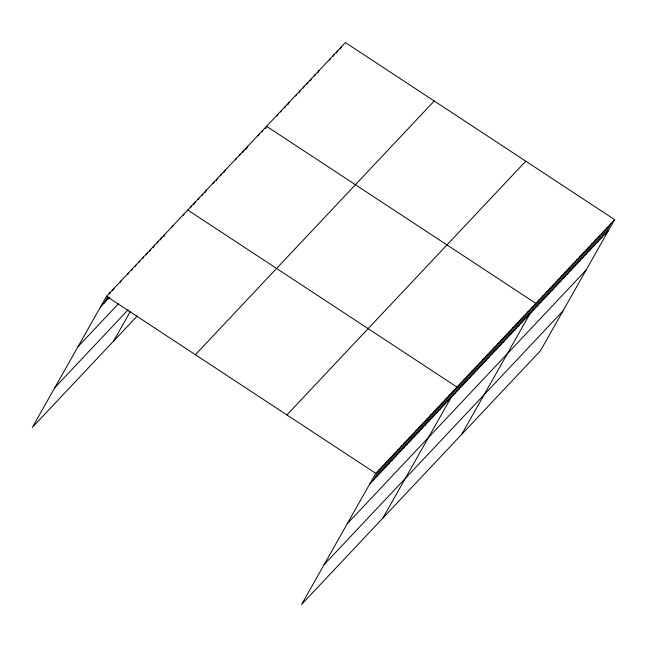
<?xml version="1.0" encoding="UTF-8"?>
<svg xmlns="http://www.w3.org/2000/svg" width="647" height="647" viewBox="0 0 647 647"><rect width="100%" height="100%" fill="white"/><g stroke="black" fill="none" stroke-linecap="round" stroke-linejoin="round"><path stroke-width="0.97" d="M614.65 219.632L375.761 473.345L301.599 604.427L540.488 350.714L614.65 219.632L345.401 42.573L106.512 296.286L32.35 427.368L137.35 315.857M104.183 303.014L107.887 296.463M109.278 294.005L110.208 292.363M107.871 299.092L108.801 297.458M112.505 290.899L113.896 288.441M120.35 282.238L121.28 280.604M127.734 274.401L128.664 272.759M131.43 270.478L132.36 268.837M135.118 266.556L136.048 264.914M138.814 262.633L139.744 261M142.502 258.711L143.432 257.077M146.198 254.797L147.128 253.155M149.425 251.691L150.816 249.232M153.121 247.769L154.512 245.31M157.27 243.029L158.2 241.388M160.505 239.924L161.896 237.473M163.731 236.826L164.653 235.185M172.037 227.348L172.967 225.706M183.117 215.58L184.047 213.947M113.573 341.106L130.435 311.296M190.566 207.671L191.488 206.037M193.849 204.509L195.24 202.05M198.071 199.697L199.001 198.063M201.824 195.709L202.754 194.076M205.115 192.547L206.506 190.089M213.089 183.756L214.011 182.114M216.373 180.586L217.764 178.127M220.595 175.782L221.525 174.14M223.886 172.612L225.277 170.153M235.613 159.833L236.535 158.191M239.366 155.846L240.288 154.204M242.657 152.676L244.048 150.217M245.941 149.506L247.801 146.23M258.137 135.91L259.059 134.269M261.889 131.923L262.811 130.282M265.181 128.753L266.572 126.294L535.821 303.354L461.651 434.436M276.9 115.975L277.83 114.333M280.661 111.988L281.582 110.346M284.413 108L285.335 106.359M287.705 104.83L289.096 102.372M295.671 96.039L296.601 94.397M298.963 92.869L300.354 90.41M303.184 88.065L304.106 86.423M306.937 84.078L307.859 82.436M310.228 80.907L311.619 78.449M314.442 76.103L315.372 74.462M317.734 72.933L319.125 70.474M329.46 60.155L330.382 58.521M333.213 56.168L334.143 54.534M336.505 52.997L337.896 50.547M340.257 49.01L341.648 46.56M373.432 480.074L379.457 469.423M377.12 476.152L383.145 465.508M380.816 472.237L386.841 461.586M384.504 468.315L390.529 457.664M388.2 464.392L394.225 453.741M391.888 460.47L397.913 449.819M395.584 456.547L401.609 445.896M399.272 452.625L405.297 441.982M402.968 448.711L408.993 438.059M406.656 444.788L412.681 434.137M410.352 440.866L416.377 430.215M414.04 436.943L420.065 426.292M417.736 433.021L423.761 422.37M421.423 429.098L427.449 418.455M425.119 425.184L431.145 414.533M428.807 421.262L434.833 410.61M432.503 417.339L438.529 406.688M436.191 413.417L442.216 402.766M439.887 409.494L445.912 398.843M443.575 405.572L449.6 394.929M447.271 401.658L453.296 391.006M382.822 518.166L456.984 387.084L187.735 210.024M454.712 393.748L460.737 383.097M458.464 389.761L464.489 379.11M462.225 385.774L468.25 375.123M465.977 381.787L472.003 371.135M469.73 377.799L475.755 367.148M473.483 373.812L479.508 363.161M477.235 369.825L483.26 359.174M480.988 365.838L487.013 355.187M484.749 361.851L490.774 351.2M488.501 357.864L494.526 347.213M492.254 353.877L498.279 343.225M496.006 349.89L502.032 339.238M499.759 345.902L505.784 335.251M503.512 341.915L509.537 331.264M507.272 337.928L513.297 327.277M511.025 333.941L517.05 323.29M514.777 329.954L520.803 319.303M518.53 325.967L524.555 315.315M522.283 321.98L528.308 311.328M526.035 317.992L532.06 307.341M533.549 310.018L539.574 299.367M537.301 306.031L543.326 295.38M541.054 302.044L547.079 291.393M544.806 298.057L550.832 287.405M548.559 294.07L554.584 283.418M552.32 290.082L558.345 279.431M556.072 286.095L562.097 275.444M559.825 282.108L565.85 271.457M563.577 278.121L569.603 267.478M567.33 274.134L573.355 263.491M571.083 270.147L577.108 259.504M574.843 266.16L580.869 255.516M578.596 262.172L584.621 251.529M582.349 258.185L588.374 247.542M586.101 254.198L592.126 243.555M589.854 250.211L595.879 239.568M593.606 246.224L599.632 235.581M597.367 242.237L603.392 231.594M601.12 238.25L607.145 227.607M604.872 234.271L610.897 223.619M100.487 306.937L109.715 297.135M78.004 346.679L118.611 303.548M54.833 387.626L128.057 309.856M195.362 354.718L434.25 100.997M286.912 414.913L525.801 161.2M369.736 483.996L608.625 230.283M347.253 523.738L586.142 270.025M324.082 564.685L562.971 310.972M106.512 296.286L375.761 473.345"/></g></svg>
